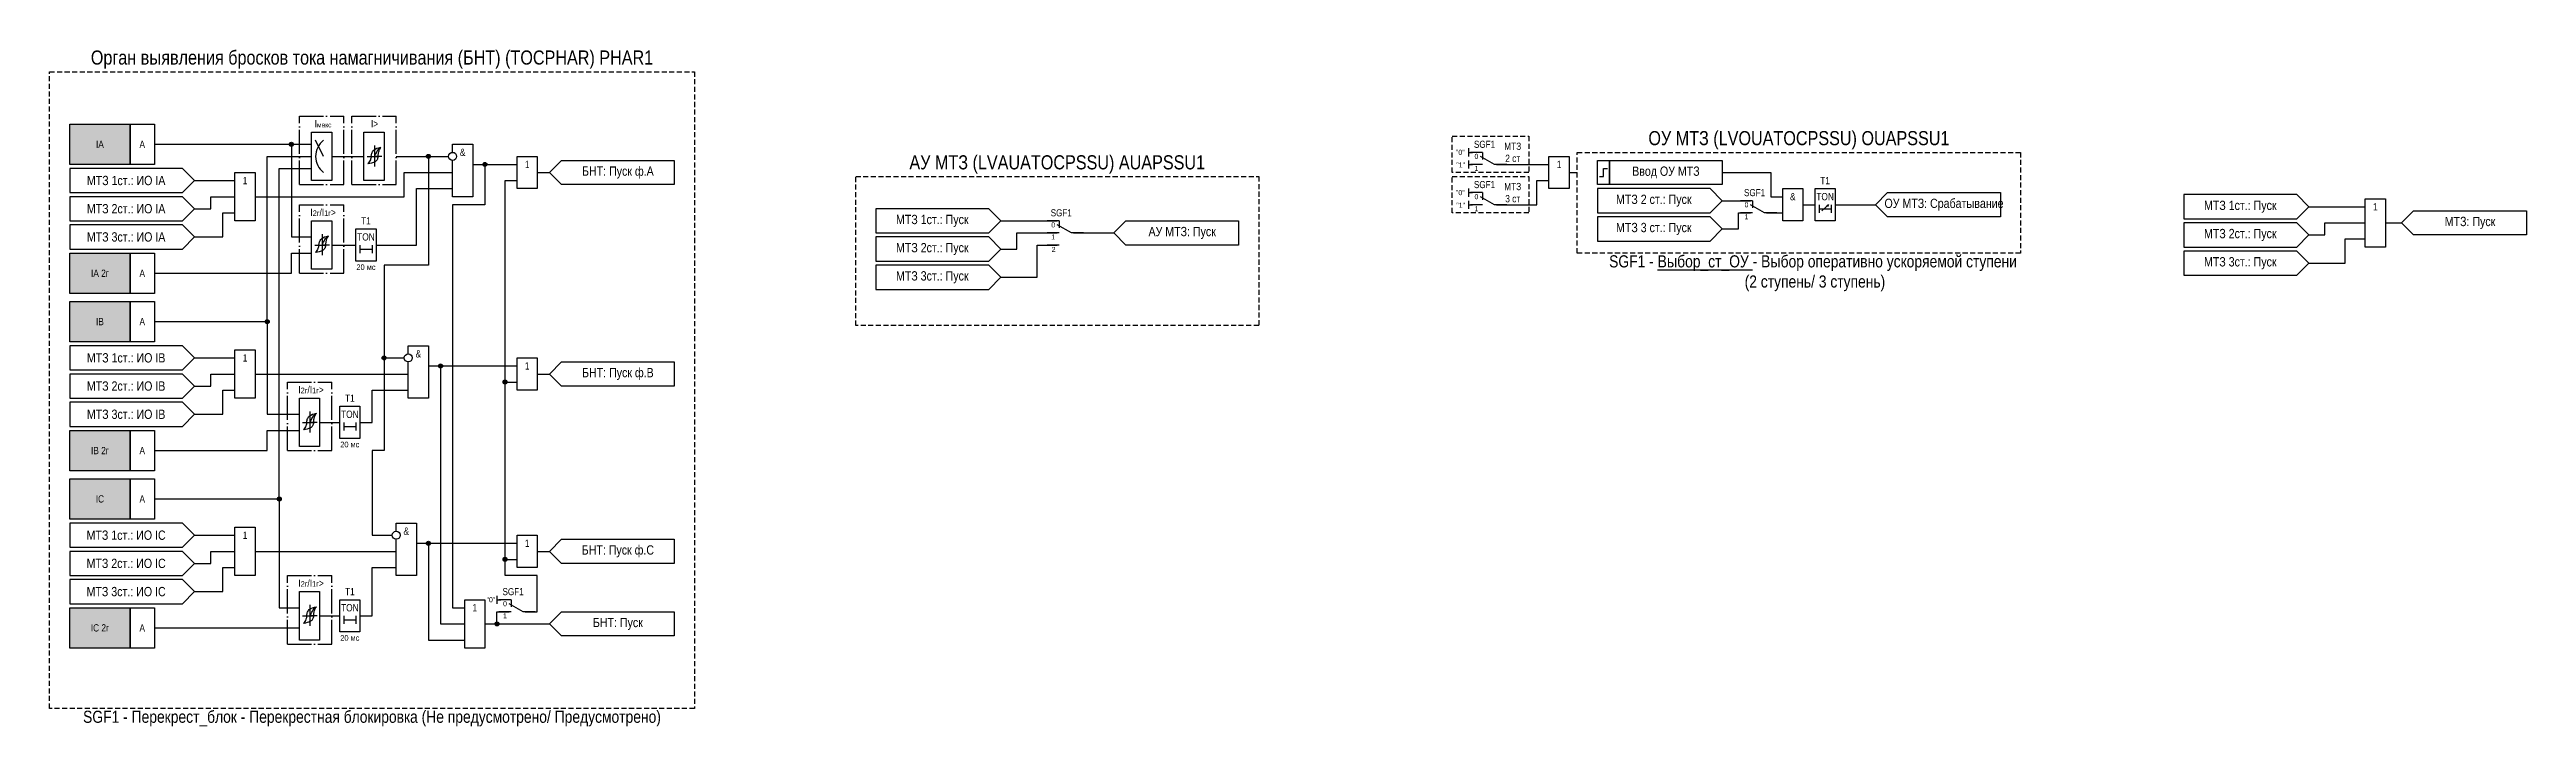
# Model space of a CAD drawing. Header units: millimetres. Extents: x -60 to 2170, y -116 to 657.
# Drawn here: x 1555 to 2170, y 471 to 639 of the extents above; entities that cross this region are included whole.
import ezdxf
from ezdxf.enums import TextEntityAlignment as Align

# ---------------------------------------------------------------- set-up
doc = ezdxf.new("R2010")
doc.units = ezdxf.units.MM
doc.linetypes.add('ACAD_ISO04W100', pattern=[30, 24, -3, 0, -3])
doc.linetypes.add('штриховая2', pattern=[0.375, 0.25, -0.125])
doc.layers.add('TEXT', color=7, linetype='Continuous', lineweight=25)
doc.layers.add('Основная', color=7, linetype='Continuous')
doc.styles.add('1.8_Gost_RD', font='ARIALN.TTF', dxfattribs={"height": 1.8})
doc.styles.add('2.5_Gost_RD', font='ARIALN.TTF', dxfattribs={"height": 2.5})
doc.styles.add('3.5_Gost_RD', font='ARIALN.TTF', dxfattribs={"height": 3.5})
doc.styles.add('Вывод', font='ARIALN.TTF', dxfattribs={"height": 2.5})
doc.styles.add('Компонент', font='ARIALN.TTF', dxfattribs={"height": 3.5})

# ---------------------------------------------------------------- blocks, each defined once
blk = doc.blocks.new('*U892')
at = {"layer": 'Основная', "linetype": 'ACAD_ISO04W100', "ltscale": 0.25}
for p, q in [((0, 0), (11, 0)), ((0, -17), (0, 0)), ((11, -17), (11, 0)), ((0, -17), (11, -17))]:
    blk.add_line(p, q, dxfattribs=at)
at = {"layer": 'Основная', "style": 'Компонент'}
blk.add_attdef('ОУ', text='', height=3.5, dxfattribs=at).set_placement((11, 0), align=Align.MIDDLE_CENTER)
blk = doc.blocks.new('Точка')
at = {"ltscale": 100}
h = blk.add_hatch(color=256, dxfattribs=at)
h.dxf.hatch_style = 1
edge = h.paths.add_edge_path()
edge.add_arc((0, 0), 0.5, 0, 360)
blk.add_circle((0, 0), 0.5, dxfattribs=at)
blk = doc.blocks.new('*U958')
at = {"layer": 'Основная', "color": 0}
blk.add_line((0, 0), (7, 4), dxfattribs=at)
at = {"layer": 'Основная', "ltscale": 0.35}
blk.add_line((6, 6), (6, 2.5), dxfattribs=at)
blk = doc.blocks.new('*U1036')
at = {"layer": 'Основная', "color": 0}
for p, q in [((-3, 6), (-9, 6)), ((-3, 0), (-9, 0)), ((9, 0), (3, 0))]:
    blk.add_line(p, q, dxfattribs=at)
at = {"layer": 'Основная', "ltscale": 0.25, "xscale": -1}
blk.add_blockref('*U958', (3, 0), dxfattribs=at)
at = {"layer": 'Основная'}
for tag, height, style, p in [('В1', 2.5, 'Вывод', (-13, 6)), ('В2', 2.5, 'Вывод', (-6, 4)), ('ОУ', 3.5, 'Компонент', (-2, 10)), ('В3', 2.5, 'Вывод', (-6, -2))]:
    blk.add_attdef(tag, text='', height=height, dxfattribs=dict(at, style=style)).set_placement(p, align=Align.MIDDLE_CENTER)
blk = doc.blocks.new('*U985')
at = {"layer": 'Основная', "color": 0}
for p, q in [((-3, 6), (-9, 6)), ((-3, 0), (-9, 0)), ((9, 0), (3, 0))]:
    blk.add_line(p, q, dxfattribs=at)
at = {"layer": 'Основная', "ltscale": 0.25, "xscale": -1}
blk.add_blockref('*U958', (3, 0), dxfattribs=at)
at = {"layer": 'Основная'}
for tag, height, style, p in [('В1', 2.5, 'Вывод', (-14, 6)), ('В2', 2.5, 'Вывод', (-6, 4)), ('ОУ', 3.5, 'Компонент', (-2, 10)), ('В3', 2.5, 'Вывод', (-6, -2))]:
    blk.add_attdef(tag, text='', height=height, dxfattribs=dict(at, style=style)).set_placement(p, align=Align.MIDDLE_CENTER)

msp = doc.modelspace()

# ---------------------------------------------------------------- hatches: boundary and pattern name
at = {"ltscale": 100, "true_color": 0xef8637}
h = msp.add_hatch(color=30, dxfattribs=at)
h.dxf.hatch_style = 1
h.paths.add_polyline_path([(1560, 620), (1575, 620), (1575, 610), (1560, 610)])
h = msp.add_hatch(color=30, dxfattribs=at)
h.dxf.hatch_style = 1
h.paths.add_polyline_path([(1560, 588), (1575, 588), (1575, 578), (1560, 578)])
h = msp.add_hatch(color=30, dxfattribs=at)
h.dxf.hatch_style = 1
h.paths.add_polyline_path([(1560, 576), (1575, 576), (1575, 566), (1560, 566)])
h = msp.add_hatch(color=30, dxfattribs=at)
h.dxf.hatch_style = 1
h.paths.add_polyline_path([(1560, 544), (1575, 544), (1575, 534), (1560, 534)])
h = msp.add_hatch(color=30, dxfattribs=at)
h.dxf.hatch_style = 1
h.paths.add_polyline_path([(1560, 532), (1575, 532), (1575, 522), (1560, 522)])
h = msp.add_hatch(color=30, dxfattribs=at)
h.dxf.hatch_style = 1
h.paths.add_polyline_path([(1560, 500), (1575, 500), (1575, 490), (1560, 490)])

# ---------------------------------------------------------------- linework, layer by layer
at = {"ltscale": 100}
for p, q in [((1623, 612), (1621, 616)), ((1636, 590), (1636, 590)), ((1805.5, 590), (1802.5, 590)), ((1632, 546), (1632, 546)), ((1632, 498), (1632, 498)), ((1666, 503), (1666, 501)), ((1666, 502), (1667, 502))]:
    msp.add_line(p, q, dxfattribs=at)
for p, q in [((1635.6, 614.72), (1635.6, 609.52)), ((1622.6, 592.72), (1622.6, 587.52)), ((1619.6, 548.72), (1619.6, 543.52)), ((1619.6, 500.72), (1619.6, 495.52))]:
    msp.add_line(p, q)
at = {"color": 7, "ltscale": 100}
for p, q in [((1633.79, 612), (1635.6, 612)), ((1634.81, 612), (1636.49, 612)), ((1637.42, 612), (1635.6, 612)), ((1994.7, 598.46), (1996.37, 599.95)), ((1996.37, 599.95), (1995.85, 599.73)), ((1996.37, 599.95), (1996.11, 599.48)), ((1620.79, 590), (1622.6, 590)), ((1621.81, 590), (1623.49, 590)), ((1624.42, 590), (1622.6, 590)), ((1617.79, 546), (1619.6, 546)), ((1618.81, 546), (1620.49, 546)), ((1621.42, 546), (1619.6, 546)), ((1617.79, 498), (1619.6, 498)), ((1618.81, 498), (1620.49, 498)), ((1621.42, 498), (1619.6, 498))]:
    msp.add_line(p, q, dxfattribs=at)
at = {"color": 6, "ltscale": 100}
for p, q in [((1907, 614), (1907, 612)), ((1907, 613), (1908, 613)), ((1907, 611), (1907, 609)), ((1907, 610), (1908, 610)), ((1907, 604), (1907, 602)), ((1907, 603), (1908, 603)), ((1907, 601), (1907, 599)), ((1907, 600), (1908, 600))]:
    msp.add_line(p, q, dxfattribs=at)
at = {"linetype": 'штриховая2', "ltscale": 5}
for points in [[(1555, 633), (1715, 633), (1715, 475), (1555, 475)], [(1934, 613), (2044, 613), (2044, 588), (1934, 588)], [(1755, 607), (1855, 607), (1855, 570), (1755, 570)]]:
    msp.add_lwpolyline(points, close=True, dxfattribs=at)
at = {"ltscale": 100}
for points in [[(1560, 620), (1575, 620), (1575, 610), (1560, 610)], [(1575, 620), (1581, 620), (1581, 610), (1575, 610)], [(1620, 618), (1625, 618), (1625, 606), (1620, 606)], [(1633, 618), (1638, 618), (1638, 606), (1633, 606)], [(1671, 612), (1676, 612), (1676, 604), (1671, 604)], [(1710, 611), (1710, 605), (1682, 605), (1679, 608), (1682, 611)], [(1939, 611), (1942, 611), (1942, 605), (1939, 605)], [(1942, 611), (1970, 611), (1970, 605), (1942, 605)], [(1601, 608), (1606, 608), (1606, 596), (1601, 596)], [(1985, 604), (1990, 604), (1990, 596), (1985, 596)], [(1993, 604), (1998, 604), (1998, 596), (1993, 596)], [(2039, 603), (2039, 597), (2011, 597), (2008, 600), (2011, 603)], [(2129.5, 601.5), (2134.5, 601.5), (2134.5, 589.5), (2129.5, 589.5)], [(2169.5, 598.5), (2169.5, 592.5), (2141.5, 592.5), (2138.5, 595.5), (2141.5, 598.5)], [(1620, 596), (1625, 596), (1625, 584), (1620, 584)], [(1631, 594), (1636, 594), (1636, 586), (1631, 586)], [(1850, 596), (1850, 590), (1822, 590), (1819, 593), (1822, 596)], [(1560, 588), (1575, 588), (1575, 578), (1560, 578)], [(1575, 588), (1581, 588), (1581, 578), (1575, 578)], [(1560, 576), (1575, 576), (1575, 566), (1560, 566)], [(1575, 576), (1581, 576), (1581, 566), (1575, 566)], [(1601, 564), (1606, 564), (1606, 552), (1601, 552)], [(1671, 562), (1676, 562), (1676, 554), (1671, 554)], [(1710, 561), (1710, 555), (1682, 555), (1679, 558), (1682, 561)], [(1617, 552), (1622, 552), (1622, 540), (1617, 540)], [(1627, 550), (1632, 550), (1632, 542), (1627, 542)], [(1560, 544), (1575, 544), (1575, 534), (1560, 534)], [(1575, 544), (1581, 544), (1581, 534), (1575, 534)], [(1560, 532), (1575, 532), (1575, 522), (1560, 522)], [(1575, 532), (1581, 532), (1581, 522), (1575, 522)], [(1601, 520), (1606, 520), (1606, 508), (1601, 508)], [(1671, 518), (1676, 518), (1676, 510), (1671, 510)], [(1710, 517), (1710, 511), (1682, 511), (1679, 514), (1682, 517)], [(1617, 504), (1622, 504), (1622, 492), (1617, 492)], [(1560, 500), (1575, 500), (1575, 490), (1560, 490)], [(1575, 500), (1581, 500), (1581, 490), (1575, 490)], [(1627, 502), (1632, 502), (1632, 494), (1627, 494)], [(1658, 502), (1663, 502), (1663, 490), (1658, 490)], [(1710, 499), (1710, 493), (1682, 493), (1679, 496), (1682, 499)]]:
    msp.add_lwpolyline(points, close=True, dxfattribs=at)
for points in [[(1581, 615), (1620, 615)], [(1581, 615), (1615, 615), (1615, 592), (1620, 592)], [(1655, 613), (1655, 615), (1660, 615), (1660, 602), (1655, 602), (1655, 611)], [(1591, 606), (1588, 609), (1560, 609), (1560, 603), (1588, 603), (1591, 606)], [(1581, 571), (1609, 571), (1609, 612), (1620, 612)], [(1581, 527), (1612, 527), (1612, 609), (1620, 609)], [(1625, 612), (1633, 612)], [(1641, 612), (1649, 612), (1649, 585), (1638, 585), (1638, 539), (1635, 539), (1635, 518), (1640, 518)], [(1641, 612), (1649, 612), (1649, 585), (1638, 585), (1638, 562), (1643, 562)], [(1641, 612), (1654, 612)], [(1660, 610), (1663, 610), (1663, 600), (1655, 600), (1655, 500), (1658, 500)], [(1660, 610), (1671, 610)], [(1591, 606), (1601, 606)], [(1606, 602), (1643, 602), (1643, 608), (1655, 608)], [(1636, 590), (1646, 590), (1646, 604), (1655, 604)], [(1673, 499), (1676, 499), (1676, 508), (1668, 508), (1668, 606), (1671, 606)], [(1676, 608), (1679, 608)], [(1970, 601), (1967, 604), (1939, 604), (1939, 598), (1967, 598), (1970, 601)], [(1970, 608), (1982, 608), (1982, 602), (1985, 602)], [(2115.5, 599.5), (2112.5, 602.5), (2084.5, 602.5), (2084.5, 596.5), (2112.5, 596.5), (2115.5, 599.5)], [(1591, 599), (1588, 602), (1560, 602), (1560, 596), (1588, 596), (1591, 599)], [(1591, 599), (1595, 599), (1595, 602), (1601, 602)], [(1591, 592), (1598, 592), (1598, 598), (1601, 598)], [(1791, 596), (1788, 599), (1760, 599), (1760, 593), (1788, 593), (1791, 596)], [(1970, 594), (1967, 597), (1939, 597), (1939, 591), (1967, 591), (1970, 594)], [(1970, 601), (1977, 601)], [(1970, 594), (1974, 594), (1974, 598), (1977, 598)], [(1981, 598), (1985, 598)], [(1990, 600), (1993, 600)], [(1994, 600), (1994, 598)], [(1994, 599), (1997, 599)], [(1997, 600), (1997, 598)], [(1998, 600), (2008, 600)], [(2115.5, 599.5), (2129.5, 599.5)], [(1591, 592), (1588, 595), (1560, 595), (1560, 589), (1588, 589), (1591, 592)], [(1625, 590), (1631, 590)], [(1632, 590), (1632, 588)], [(1635, 590), (1635, 588)], [(1791, 589), (1788, 592), (1760, 592), (1760, 586), (1788, 586), (1791, 589)], [(1791, 596), (1805, 596)], [(1791, 589), (1795, 589), (1795, 593), (1805, 593)], [(1791, 582), (1800, 582), (1800, 590), (1805, 590)], [(1809, 593), (1819, 593)], [(2115.5, 592.5), (2112.5, 595.5), (2084.5, 595.5), (2084.5, 589.5), (2112.5, 589.5), (2115.5, 592.5)], [(2115.5, 592.5), (2119.5, 592.5), (2119.5, 595.5), (2129.5, 595.5)], [(2115.5, 585.5), (2124.5, 585.5), (2124.5, 591.5), (2129.5, 591.5)], [(2134.5, 595.5), (2138.5, 595.5)], [(1581, 583), (1615, 583), (1615, 588), (1620, 588)], [(1632, 589), (1635, 589)], [(1791, 582), (1788, 585), (1760, 585), (1760, 579), (1788, 579), (1791, 582)], [(2115.5, 585.5), (2112.5, 588.5), (2084.5, 588.5), (2084.5, 582.5), (2112.5, 582.5), (2115.5, 585.5)], [(1581, 571), (1609, 571), (1609, 548), (1617, 548)], [(1591, 562), (1588, 565), (1560, 565), (1560, 559), (1588, 559), (1591, 562)], [(1591, 562), (1601, 562)], [(1644, 563), (1644, 565), (1649, 565), (1649, 552), (1644, 552), (1644, 561)], [(1649, 560), (1671, 560)], [(1649, 560), (1652, 560), (1652, 496), (1658, 496)], [(1591, 555), (1588, 558), (1560, 558), (1560, 552), (1588, 552), (1591, 555)], [(1591, 555), (1595, 555), (1595, 558), (1601, 558)], [(1591, 548), (1598, 548), (1598, 554), (1601, 554)], [(1606, 558), (1644, 558)], [(1632, 546), (1635, 546), (1635, 554), (1644, 554)], [(1673, 499), (1676, 499), (1676, 508), (1668, 508), (1668, 556), (1671, 556)], [(1676, 558), (1679, 558)], [(1591, 548), (1588, 551), (1560, 551), (1560, 545), (1588, 545), (1591, 548)], [(1581, 539), (1609, 539), (1609, 544), (1617, 544)], [(1622, 546), (1627, 546)], [(1628, 546), (1628, 544)], [(1628, 545), (1631, 545)], [(1631, 546), (1631, 544)], [(1581, 527), (1612, 527), (1612, 500), (1617, 500)], [(1591, 518), (1588, 521), (1560, 521), (1560, 515), (1588, 515), (1591, 518)], [(1591, 518), (1601, 518)], [(1641, 519), (1641, 521), (1646, 521), (1646, 508), (1641, 508), (1641, 517)], [(1591, 511), (1588, 514), (1560, 514), (1560, 508), (1588, 508), (1591, 511)], [(1591, 511), (1595, 511), (1595, 514), (1601, 514)], [(1606, 514), (1641, 514)], [(1646, 516), (1671, 516)], [(1646, 516), (1649, 516), (1649, 492), (1658, 492)], [(1673, 499), (1676, 499), (1676, 508), (1668, 508), (1668, 512), (1671, 512)], [(1676, 514), (1679, 514)], [(1591, 504), (1588, 507), (1560, 507), (1560, 501), (1588, 501), (1591, 504)], [(1591, 504), (1598, 504), (1598, 510), (1601, 510)], [(1632, 498), (1635, 498), (1635, 510), (1641, 510)], [(1622, 498), (1627, 498)], [(1628, 498), (1628, 496)], [(1631, 498), (1631, 496)], [(1663, 496), (1666, 496), (1666, 499), (1669, 499)], [(1581, 495), (1617, 495)], [(1628, 497), (1631, 497)], [(1663, 496), (1679, 496)]]:
    msp.add_lwpolyline(points, dxfattribs=at)
at = {"color": 6, "linetype": 'штриховая2', "ltscale": 5}
for points in [[(1903, 617), (1922, 617), (1922, 608), (1903, 608)], [(1903, 607), (1922, 607), (1922, 598), (1903, 598)]]:
    msp.add_lwpolyline(points, close=True, dxfattribs=at)
at = {"color": 6, "ltscale": 100}
for points in [[(1914, 610), (1927, 610)], [(1914, 600), (1924, 600), (1924, 606), (1927, 606)], [(1932, 608), (1934, 608)]]:
    msp.add_lwpolyline(points, dxfattribs=at)
msp.add_lwpolyline([(1927, 612), (1932, 612), (1932, 604), (1927, 604)], close=True, dxfattribs=at)
at = {"lineweight": 30, "ltscale": 100}
msp.add_lwpolyline([(1939.5, 607), (1940.5, 607), (1940.5, 609), (1941.5, 609)], dxfattribs=at)
at = {"ltscale": 100}
for centre in [(1655, 612), (1644, 562), (1641, 518)]:
    msp.add_circle(centre, 1, dxfattribs=at)
at = {"color": 7, "ltscale": 100}
msp.add_arc((1626, 612), 5, 126.8699, 233.1301, dxfattribs=at)
for points in [[(1634.8, 611.92), (1634.6, 611.13), (1634, 610.12)], [(1636.48, 611.92), (1636.25, 611.13), (1635.76, 610.67), (1634, 610.12)], [(1634.8, 611.92), (1634.95, 612.71), (1635.44, 613.54), (1637.2, 614.26)], [(1635.6, 612), (1636, 612.72), (1636.47, 613.6), (1637.2, 614.26)], [(1636.48, 611.92), (1636.6, 612.71), (1636.81, 613.54), (1637.2, 614.26)], [(1621.8, 589.92), (1621.6, 589.13), (1621, 588.12)], [(1623.48, 589.92), (1623.25, 589.13), (1622.76, 588.67), (1621, 588.12)], [(1621.8, 589.92), (1621.95, 590.71), (1622.44, 591.54), (1624.2, 592.26)], [(1622.6, 590), (1623, 590.72), (1623.47, 591.6), (1624.2, 592.26)], [(1623.48, 589.92), (1623.6, 590.71), (1623.81, 591.54), (1624.2, 592.26)], [(1618.8, 545.92), (1618.95, 546.71), (1619.44, 547.54), (1621.2, 548.26)], [(1619.6, 546), (1620, 546.72), (1620.47, 547.6), (1621.2, 548.26)], [(1620.48, 545.92), (1620.6, 546.71), (1620.81, 547.54), (1621.2, 548.26)], [(1618.8, 545.92), (1618.6, 545.13), (1618, 544.12)], [(1620.48, 545.92), (1620.25, 545.13), (1619.76, 544.67), (1618, 544.12)], [(1618.8, 497.92), (1618.6, 497.13), (1618, 496.12)], [(1620.48, 497.92), (1620.25, 497.13), (1619.76, 496.67), (1618, 496.12)], [(1618.8, 497.92), (1618.95, 498.71), (1619.44, 499.54), (1621.2, 500.26)], [(1619.6, 498), (1620, 498.72), (1620.47, 499.6), (1621.2, 500.26)], [(1620.48, 497.92), (1620.6, 498.71), (1620.81, 499.54), (1621.2, 500.26)]]:
    msp.add_spline(points, degree=3)
at = {"layer": 'Основная', "color": 0}
msp.add_line((1970, 594), (1970, 594), dxfattribs=at)

# ---------------------------------------------------------------- block references
at = {"ltscale": 100}
for p in [(1615, 615), (1649, 612), (1663, 610), (1609, 571), (1638, 562), (1652, 560), (1668, 556), (1612, 527), (1649, 516), (1668, 512), (1666, 496)]:
    msp.add_blockref('Точка', p, dxfattribs=at)
at = {"layer": 'Основная', "ltscale": 0.25}
for p in [(1617, 622), (1630, 622), (1617, 600), (1614, 556), (1614, 508)]:
    msp.add_blockref('*U892', p, dxfattribs=at)
at = {"layer": 'Основная', "color": 6, "ltscale": 0.25, "xscale": 0.5, "yscale": 0.5, "zscale": 0.5}
for p in [(1912, 610), (1912, 600)]:
    msp.add_blockref('*U985', p, dxfattribs=at).add_auto_attribs({'ОУ': 'SGF1', 'В1': '"0"', 'В2': '0', 'В3': '1'})
at = {"layer": 'Основная', "ltscale": 0.25}
ref = msp.add_blockref('*U985', (1979, 598), dxfattribs=dict(at, xscale=0.5, yscale=0.5, zscale=0.5))
ref.add_attrib('ОУ', 'SGF1', dxfattribs={"height": 1.75, "style": 'Компонент'}).set_placement((1978, 603), align=Align.MIDDLE_CENTER)
ref.add_attrib('В2', '0', dxfattribs={"height": 1.25, "style": 'Вывод'}).set_placement((1976, 600), align=Align.MIDDLE_CENTER)
ref.add_attrib('В3', '1', dxfattribs={"height": 1.25, "style": 'Вывод'}).set_placement((1976, 597), align=Align.MIDDLE_CENTER)
ref = msp.add_blockref('*U985', (1807, 593), dxfattribs=dict(at, xscale=0.5, yscale=0.5, zscale=0.5))
ref.add_attrib('ОУ', 'SGF1', dxfattribs={"height": 1.75, "style": 'Компонент'}).set_placement((1806, 598), align=Align.MIDDLE_CENTER)
ref.add_attrib('В2', '0', dxfattribs={"height": 1.25, "style": 'Вывод'}).set_placement((1804, 595), align=Align.MIDDLE_CENTER)
ref.add_attrib('В3', '1', dxfattribs={"height": 1.25, "style": 'Вывод'}).set_placement((1804, 592), align=Align.MIDDLE_CENTER)
at = {"layer": 'Основная', "ltscale": 0.25, "xscale": 0.5, "yscale": 0.5, "zscale": 0.5}
msp.add_blockref('*U1036', (1671, 499), dxfattribs=at).add_auto_attribs({'ОУ': 'SGF1', 'В1': '"0"', 'В2': '0', 'В3': '1'})

# ---------------------------------------------------------------- texts
at = {"color": 30, "ltscale": 100, "attachment_point": 5}
for s, insert, char_height, width, style in [('Орган выявления бросков тока намагничивания (БНТ) (TOCPHAR) {\\C6;PHAR1}', (1635, 636), 3.5, 160, '3.5_Gost_RD'), ('МТЗ\\P2 ст', (1918, 613), 1.8, 8, '2.5_Gost_RD'), ('\\pt108.5;ОУ МТЗ (LVОUATOCPSSU) {\\C6;ОUAPSSU1}', (1989, 616), 3.5, 110, '3.5_Gost_RD'), ('\\pt108.5;АУ МТЗ (LVAUATOCPSSU) {\\C6;AUAPSSU1}', (1805, 610), 3.5, 100, '3.5_Gost_RD'), ('МТЗ\\P3 ст', (1918, 603), 1.8, 8, '2.5_Gost_RD'), ('SGF1 - {\\LВыбор_ст_ОУ} - Выбор оперативно ускоряемой ступени \\P^I(2 ступень/ 3 ступень)', (1992.5, 583), 3, 117, '3.5_Gost_RD'), ('SGF1 - Перекрест_блок - Перекрестная блокировка^I(Не предусмотрено/ Предусмотрено)', (1635, 472.5), 3, 160, '3.5_Gost_RD')]:
    msp.add_mtext(s, dxfattribs=dict(at, insert=insert, char_height=char_height, width=width, style=style))
at = {"color": 7, "ltscale": 100, "char_height": 1.8, "attachment_point": 1, "style": '1.8_Gost_RD'}
for s, insert in [('\\pi2.78586;I{\\H0.66667x;макс}', (1618, 621)), ('\\pi4.7676;I>', (1630, 621)), ('\\pi2.71685;I{\\H0.77778x;2г\\H1.28571x;/I\\H0.77778x;1г\\H1.28571x;>}', (1617, 599)), ('\\pi2.71685;I{\\H0.77778x;2г\\H1.28571x;/I\\H0.77778x;1г\\H1.28571x;>}', (1614, 555)), ('\\pi2.71685;I{\\H0.77778x;2г\\H1.28571x;/I\\H0.77778x;1г\\H1.28571x;>}', (1614, 507))]:
    msp.add_mtext_dynamic_manual_height_columns(s, width=11, gutter_width=17.5, heights=[0], dxfattribs=dict(at, insert=insert))
at = {"ltscale": 100, "attachment_point": 5}
for s, insert, char_height, width, style in [('IA', (1567.5, 615), 1.8, 15, '1.8_Gost_RD'), ('А ', (1578, 615), 1.8, 6, '1.8_Gost_RD'), ('&', (1657.5, 613), 1.8, 5, '2.5_Gost_RD'), ('1', (1673.5, 610), 1.8, 5, '2.5_Gost_RD'), ('БНТ: Пуск ф.А', (1696, 608), 2.3, 28, '2.5_Gost_RD'), ('1', (1603.5, 606), 1.8, 5, '2.5_Gost_RD'), ('&', (1987.5, 602), 1.8, 5, '2.5_Gost_RD'), ('TON', (1995.5, 602), 1.8, 5, '2.5_Gost_RD'), ('T1', (1995.5, 606), 1.8, 5, '2.5_Gost_RD'), ('T1', (1633.5, 596), 1.8, 5, '2.5_Gost_RD'), ('ОУ МТЗ: Срабатывание', (2025, 600), 2.3, 28, '2.5_Gost_RD'), ('1', (2132, 599.5), 1.8, 5, '2.5_Gost_RD'), ('МТЗ: Пуск', (2155.5, 595.5), 2.3, 28, '2.5_Gost_RD'), ('TON', (1633.5, 592), 1.8, 5, '2.5_Gost_RD'), ('АУ МТЗ: Пуск', (1836, 593), 2.3, 28, '2.5_Gost_RD'), ('IA 2г', (1567.5, 583), 1.8, 15, '1.8_Gost_RD'), ('А ', (1578, 583), 1.8, 6, '1.8_Gost_RD'), ('20 мс', (1633.5, 584.5), 1.4, 5, '2.5_Gost_RD'), ('IB', (1567.5, 571), 1.8, 15, '1.8_Gost_RD'), ('А ', (1578, 571), 1.8, 6, '1.8_Gost_RD'), ('1', (1603.5, 562), 1.8, 5, '2.5_Gost_RD'), ('&', (1646.5, 563), 1.8, 5, '2.5_Gost_RD'), ('1', (1673.5, 560), 1.8, 5, '2.5_Gost_RD'), ('БНТ: Пуск ф.В', (1696, 558), 2.3, 28, '2.5_Gost_RD'), ('TON', (1629.5, 548), 1.8, 5, '2.5_Gost_RD'), ('T1', (1629.5, 552), 1.8, 5, '2.5_Gost_RD'), ('20 мс', (1629.5, 540.5), 1.4, 5, '2.5_Gost_RD'), ('IB 2г', (1567.5, 539), 1.8, 15, '1.8_Gost_RD'), ('А ', (1578, 539), 1.8, 6, '1.8_Gost_RD'), ('IC', (1567.5, 527), 1.8, 15, '1.8_Gost_RD'), ('А ', (1578, 527), 1.8, 6, '1.8_Gost_RD'), ('1', (1603.5, 518), 1.8, 5, '2.5_Gost_RD'), ('&', (1643.5, 519), 1.8, 5, '2.5_Gost_RD'), ('1', (1673.5, 516), 1.8, 5, '2.5_Gost_RD'), ('БНТ: Пуск ф.С', (1696, 514), 2.3, 28, '2.5_Gost_RD'), ('T1', (1629.5, 504), 1.8, 5, '2.5_Gost_RD'), ('TON', (1629.5, 500), 1.8, 5, '2.5_Gost_RD'), ('1', (1660.5, 500), 1.8, 5, '2.5_Gost_RD'), ('IC 2г', (1567.5, 495), 1.8, 15, '1.8_Gost_RD'), ('А ', (1578, 495), 1.8, 6, '1.8_Gost_RD'), ('20 мс', (1629.5, 492.5), 1.4, 5, '2.5_Gost_RD'), ('БНТ: Пуск', (1696, 496), 2.3, 28, '2.5_Gost_RD')]:
    msp.add_mtext(s, dxfattribs=dict(at, insert=insert, char_height=char_height, width=width, style=style))
at = {"color": 6, "ltscale": 100, "char_height": 1.25, "attachment_point": 1, "style": '3.5_Gost_RD'}
for insert in [(1904, 610.5), (1904, 600.5)]:
    msp.add_mtext_dynamic_manual_height_columns('"1"', width=2, gutter_width=17.5, heights=[0], dxfattribs=dict(at, insert=insert))
at = {"color": 6, "ltscale": 100, "insert": (1929.5, 610), "char_height": 1.8, "width": 5, "attachment_point": 5, "style": '2.5_Gost_RD'}
msp.add_mtext('1', dxfattribs=at)
at = {"ltscale": 100, "insert": (1803.63, 589.53), "char_height": 1.25, "attachment_point": 1, "style": '3.5_Gost_RD'}
msp.add_mtext_dynamic_manual_height_columns('2', width=2, gutter_width=17.5, heights=[0], dxfattribs=at)
at = {"layer": 'TEXT', "ltscale": 100, "char_height": 2.3, "width": 28, "attachment_point": 5, "style": '2.5_Gost_RD'}
for s, insert in [('Ввод ОУ МТЗ', (1956, 608)), ('МТЗ 1ст.: ИО IА', (1574, 606)), ('МТЗ 2 ст.: Пуск', (1953, 601)), ('МТЗ 2ст.: ИО IА', (1574, 599)), ('МТЗ 1ст.: Пуск', (1774, 596)), ('МТЗ 1ст.: Пуск', (2098.5, 599.5)), ('МТЗ 3ст.: ИО IА', (1574, 592)), ('МТЗ 2ст.: Пуск', (1774, 589)), ('МТЗ 3 ст.: Пуск', (1953, 594)), ('МТЗ 2ст.: Пуск', (2098.5, 592.5)), ('МТЗ 3ст.: Пуск', (2098.5, 585.5)), ('МТЗ 3ст.: Пуск', (1774, 582)), ('МТЗ 1ст.: ИО IB', (1574, 562)), ('МТЗ 2ст.: ИО IB', (1574, 555)), ('МТЗ 3ст.: ИО IB', (1574, 548)), ('МТЗ 1ст.: ИО IC', (1574, 518)), ('МТЗ 2ст.: ИО IC', (1574, 511)), ('МТЗ 3ст.: ИО IC', (1574, 504))]:
    msp.add_mtext(s, dxfattribs=dict(at, insert=insert))

doc.saveas('drawing.dxf')
